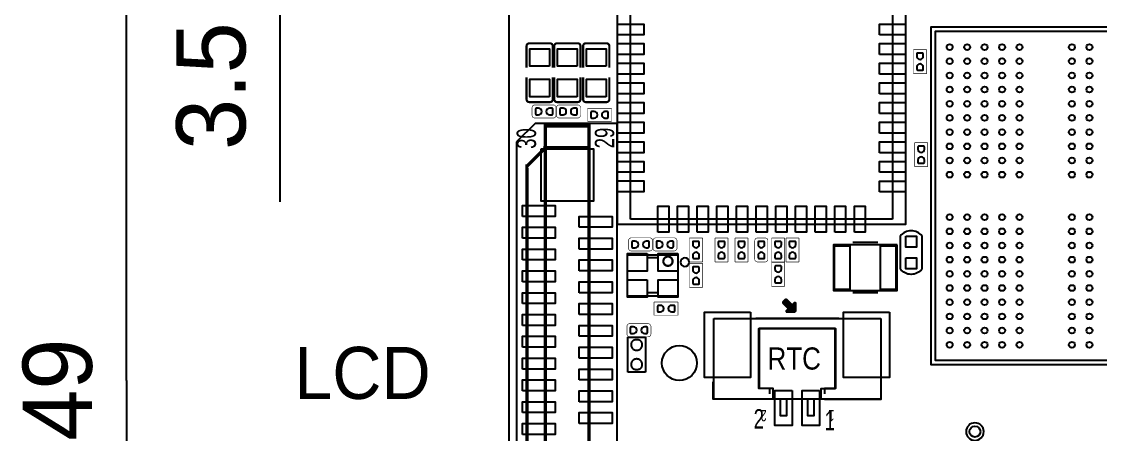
# Model space of a CAD drawing. Extents: x -19 to 125, y -16 to 75.
# Drawn here: x -18.96 to 30.46, y 20.8 to 39.73 of the extents above; entities that cross this region are included whole.
import ezdxf

# ---------------------------------------------------------------- set-up
doc = ezdxf.new("R2010")
doc.units = 0
for name, color, linetype in [('BG_LAYOUT-TOP', 52, 'CONTINUOUS'), ('BG_OUTLINE', 1, 'CONTINUOUS'), ('PG_ASSEMBLY_TOP', 111, 'CONTINUOUS'), ('PG_SILKSCREEN_TOP', 141, 'CONTINUOUS'), ('PIN_TOP', 80, 'CONTINUOUS')]:
    doc.layers.add(name, color=color, linetype=linetype)

msp = doc.modelspace()

# ---------------------------------------------------------------- linework, layer by layer
at = {"layer": 'BG_LAYOUT-TOP'}
for points in [[(-14.1478, 23.2664), (-14.1478, 48.289718)], [(-7.112, 31.46425), (-7.112, 48.289718)], [(-14.1478, 23.2664), (-14.1478, -0.710286)]]:
    msp.add_lwpolyline(points, dxfattribs=at)
at = {"layer": 'BG_OUTLINE'}
msp.add_lwpolyline([(55.892979, 51.799693), (5.391302, 51.799693, 0.414215), (3.359302, 49.767693), (3.359302, 10.492003)], format="xyb", dxfattribs=at)
msp.add_lwpolyline([(55.892979, 51.799693), (5.391302, 51.799693, 0.414215), (3.359302, 49.767693), (3.359302, 10.492003, 0.414203), (4.121302, 9.730003), (4.627194, 9.730003), (4.627194, 3.823513), (4.121302, 3.823513, 0.414217), (3.359302, 3.061513), (3.359302, -2.168296, 0.414215), (5.391302, -4.200296), (90.324483, -4.200296, 0.414215), (92.356483, -2.168296), (92.356483, 49.767693, 0.414215), (90.324483, 51.799693)], format="xyb", close=True, dxfattribs=at)
at = {"layer": 'PG_ASSEMBLY_TOP'}
for points in [[(8.344357, 30.420234), (8.344357, 42.922114), (21.542197, 42.922114), (21.542197, 30.420234)], [(3.718916, 34.213698), (3.718916, 13.422274), (3.755492, 13.385698), (4.582516, 12.558674), (8.323936, 12.558674), (8.323936, 35.063074), (4.568292, 35.063074)], [(21.1582, 29.4894), (18.2372, 29.4894), (18.2372, 27.4066), (21.1582, 27.4066)], [(11.106785, 29.042411), (11.106785, 27.142389), (8.80679, 27.142389), (8.80679, 29.042411)], [(15.798597, 22.413519), (15.798597, 21.663508), (16.098596, 21.663508), (16.098596, 22.413519)], [(17.048607, 22.413519), (17.048607, 21.663508), (17.348606, 21.663508), (17.348606, 22.413519)]]:
    msp.add_lwpolyline(points, close=True, dxfattribs=at)
for points in [[(33.208697, 23.988903), (22.708895, 23.988903), (22.708895, 39.488897), (33.208697, 39.488897), (33.208697, 23.988903)], [(21.293303, 29.891888), (21.293303, 28.391688)], [(22.293097, 28.391688), (22.293097, 29.891888)], [(12.748489, 22.413519), (12.748489, 26.113511)], [(12.748489, 26.113511), (20.398511, 26.113511)], [(20.398511, 26.113511), (20.398511, 22.413519)], [(8.820201, 25.2603), (9.620199, 25.2603)], [(8.820201, 23.6601), (8.820201, 25.2603)], [(9.620199, 25.2603), (9.620199, 23.6601)], [(18.308498, 25.663525), (14.838502, 25.663525)], [(14.838502, 25.663525), (14.838502, 22.913518)], [(18.308498, 22.913518), (18.308498, 25.663525)], [(9.620199, 23.6601), (8.820201, 23.6601)], [(15.473502, 22.413519), (15.473502, 22.913518), (14.838502, 22.913518)], [(17.673498, 22.413519), (17.673498, 22.913518), (18.308498, 22.913518)], [(20.398511, 22.413519), (12.748489, 22.413519)]]:
    msp.add_lwpolyline(points, dxfattribs=at)
for points, const_width in [([(4.175811, 38.610489, -0.414448), (4.302811, 38.737489)], 0.1), ([(5.247589, 38.737489, -0.414448), (5.374589, 38.610489)], 0.1), ([(5.445811, 38.610489, -0.414448), (5.572811, 38.737489)], 0.1), ([(6.517589, 38.737489, -0.414448), (6.644589, 38.610489)], 0.1), ([(6.766611, 38.610489, -0.414448), (6.893611, 38.737489)], 0.1), ([(7.838389, 38.737489, -0.414448), (7.965389, 38.610489)], 0.1), ([(4.302811, 36.040111, -0.414448), (4.175811, 36.167111)], 0.1), ([(5.374589, 36.167111, -0.414448), (5.247589, 36.040111)], 0.1), ([(5.572811, 36.040111, -0.414448), (5.445811, 36.167111)], 0.1), ([(6.644589, 36.167111, -0.414448), (6.517589, 36.040111)], 0.1), ([(6.893611, 36.040111, -0.414448), (6.766611, 36.167111)], 0.1), ([(7.965389, 36.167111, -0.414448), (7.838389, 36.040111)], 0.1), ([(4.428363, 35.783901, -0.414175), (4.555363, 35.910901)], 0.0254), ([(5.401462, 35.910901, -0.414135), (5.528462, 35.783901)], 0.0254), ([(5.545963, 35.783901, -0.414214), (5.672963, 35.910901)], 0.0254), ([(6.519062, 35.910901, -0.414253), (6.646062, 35.783901)], 0.0254), ([(4.555363, 35.310699, -0.414253), (4.428363, 35.437699)], 0.0254), ([(5.528462, 35.437699, -0.414214), (5.401462, 35.310699)], 0.0254), ([(5.672963, 35.310699, -0.414135), (5.545963, 35.437699)], 0.0254), ([(6.646062, 35.437699, -0.414175), (6.519062, 35.310699)], 0.0254), ([(8.847963, 29.687901, -0.414214), (8.974963, 29.814901)], 0.0254), ([(9.821062, 29.814901, -0.414253), (9.948062, 29.687901)], 0.0254), ([(9.965563, 29.687901, -0.414175), (10.092563, 29.814901)], 0.0254), ([(10.938662, 29.814901, -0.414135), (11.065662, 29.687901)], 0.0254), ([(14.630019, 29.683862, -0.414135), (14.757019, 29.810862)], 0.0254), ([(15.103221, 29.810862, -0.414214), (15.230221, 29.683862)], 0.0254), ([(8.974963, 29.214699, -0.414135), (8.847963, 29.341699)], 0.0254), ([(9.948062, 29.341699, -0.414175), (9.821062, 29.214699)], 0.0254), ([(10.092563, 29.214699, -0.414253), (9.965563, 29.341699)], 0.0254), ([(11.065662, 29.341699, -0.414214), (10.938662, 29.214699)], 0.0254), ([(10.865231, 28.742411, 1.000006), (10.440949, 28.742386, 0.999994), (10.865231, 28.742411)], 0.1), ([(14.757019, 28.710763, -0.414175), (14.630019, 28.837763)], 0.0254), ([(15.230221, 28.837763, -0.414253), (15.103221, 28.710763)], 0.0254), ([(8.771763, 25.750901, -0.414175), (8.898763, 25.877901)], 0.0254), ([(9.744862, 25.877901, -0.414135), (9.871862, 25.750901)], 0.0254), ([(8.898763, 25.277699, -0.414253), (8.771763, 25.404699)], 0.0254), ([(9.871862, 25.404699, -0.414214), (9.744862, 25.277699)], 0.0254)]:
    msp.add_lwpolyline(points, format="xyb", dxfattribs=dict(at, const_width=const_width))
for points, const_width in [([(4.175811, 38.610489), (4.175811, 37.617908)], 0.1), ([(4.302811, 38.737489), (5.247589, 38.737489)], 0.1), ([(5.374589, 38.610489), (5.374589, 37.617908)], 0.1), ([(5.445811, 38.610489), (5.445811, 37.617908)], 0.1), ([(5.572811, 38.737489), (6.517589, 38.737489)], 0.1), ([(6.644589, 38.610489), (6.644589, 37.617908)], 0.1), ([(6.766611, 38.610489), (6.766611, 37.617908)], 0.1), ([(6.893611, 38.737489), (7.838389, 38.737489)], 0.1), ([(7.965389, 38.610489), (7.965389, 37.617908)], 0.1), ([(21.899601, 37.34689), (21.899601, 38.44671)], 0.0254), ([(21.899601, 38.44671), (22.499599, 38.44671)], 0.0254), ([(22.499599, 38.44671), (22.499599, 37.34689)], 0.0254), ([(4.175811, 36.167111), (4.175811, 37.176507)], 0.1), ([(5.374589, 36.167111), (5.374589, 37.176507)], 0.1), ([(5.445811, 36.167111), (5.445811, 37.176507)], 0.1), ([(6.644589, 36.167111), (6.644589, 37.176507)], 0.1), ([(6.766611, 36.167111), (6.766611, 37.176507)], 0.1), ([(7.965389, 36.167111), (7.965389, 37.176507)], 0.1), ([(22.499599, 37.34689), (21.899601, 37.34689)], 0.0254), ([(5.247589, 36.040111), (4.302811, 36.040111)], 0.1), ([(6.517589, 36.040111), (5.572811, 36.040111)], 0.1), ([(7.838389, 36.040111), (6.893611, 36.040111)], 0.1), ([(4.428363, 35.437699), (4.428363, 35.783901)], 0.0254), ([(4.555363, 35.910901), (5.401462, 35.910901)], 0.0254), ([(5.528462, 35.783901), (5.528462, 35.437699)], 0.0254), ([(5.545963, 35.437699), (5.545963, 35.783901)], 0.0254), ([(5.672963, 35.910901), (6.519062, 35.910901)], 0.0254), ([(6.646062, 35.783901), (6.646062, 35.437699)], 0.0254), ([(6.96849, 35.158401), (6.96849, 35.758399)], 0.0254), ([(6.96849, 35.758399), (8.06831, 35.758399)], 0.0254), ([(8.06831, 35.758399), (8.06831, 35.158401)], 0.0254), ([(5.401462, 35.310699), (4.555363, 35.310699)], 0.0254), ([(6.519062, 35.310699), (5.672963, 35.310699)], 0.0254), ([(8.06831, 35.158401), (6.96849, 35.158401)], 0.0254), ([(5.041494, 34.94979), (5.041494, 12.64986)], 0.1524), ([(7.04149, 12.64986), (7.04149, 34.94979), (5.075276, 34.94979), (5.075276, 34.910674)], 0.1524), ([(21.950401, 33.07969), (21.950401, 34.17951)], 0.0254), ([(21.950401, 34.17951), (22.550399, 34.17951)], 0.0254), ([(22.550399, 34.17951), (22.550399, 33.07969)], 0.0254), ([(7.041236, 33.948014), (7.041236, 33.949792), (5.027016, 33.949792), (5.027016, 33.940394), (4.196436, 33.109814), (4.19161, 33.109814), (4.196436, 15.936874)], 0.1524), ([(22.550399, 33.07969), (21.950401, 33.07969)], 0.0254), ([(8.847963, 29.341699), (8.847963, 29.687901)], 0.0254), ([(8.974963, 29.814901), (9.821062, 29.814901)], 0.0254), ([(9.948062, 29.687901), (9.948062, 29.341699)], 0.0254), ([(9.965563, 29.341699), (9.965563, 29.687901)], 0.0254), ([(10.092563, 29.814901), (10.938662, 29.814901)], 0.0254), ([(11.065662, 29.687901), (11.065662, 29.341699)], 0.0254), ([(11.638001, 28.71089), (11.638001, 29.81071)], 0.0254), ([(11.638001, 29.81071), (12.237999, 29.81071)], 0.0254), ([(12.237999, 29.81071), (12.237999, 28.71089)], 0.0254), ([(12.806401, 28.71089), (12.806401, 29.81071)], 0.0254), ([(12.806401, 29.81071), (13.406399, 29.81071)], 0.0254), ([(13.406399, 29.81071), (13.406399, 28.71089)], 0.0254), ([(13.720801, 28.71089), (13.720801, 29.81071)], 0.0254), ([(13.720801, 29.81071), (14.320799, 29.81071)], 0.0254), ([(14.320799, 29.81071), (14.320799, 28.71089)], 0.0254), ([(14.630019, 28.837763), (14.630019, 29.683862)], 0.0254), ([(14.757019, 29.810862), (15.103221, 29.810862)], 0.0254), ([(15.230221, 29.683862), (15.230221, 28.837763)], 0.0254), ([(15.397201, 28.71089), (15.397201, 29.81071)], 0.0254), ([(15.397201, 29.81071), (15.997199, 29.81071)], 0.0254), ([(15.997199, 29.81071), (15.997199, 28.71089)], 0.0254), ([(16.057601, 28.71089), (16.057601, 29.81071)], 0.0254), ([(16.057601, 29.81071), (16.657599, 29.81071)], 0.0254), ([(16.657599, 29.81071), (16.657599, 28.71089)], 0.0254), ([(9.821062, 29.214699), (8.974963, 29.214699)], 0.0254), ([(10.938662, 29.214699), (10.092563, 29.214699)], 0.0254), ([(12.237999, 28.71089), (11.638001, 28.71089)], 0.0254), ([(13.406399, 28.71089), (12.806401, 28.71089)], 0.0254), ([(14.320799, 28.71089), (13.720801, 28.71089)], 0.0254), ([(15.103221, 28.710763), (14.757019, 28.710763)], 0.0254), ([(15.997199, 28.71089), (15.397201, 28.71089)], 0.0254), ([(15.397201, 27.59329), (15.397201, 28.69311)], 0.0254), ([(15.397201, 28.69311), (15.997199, 28.69311)], 0.0254), ([(15.997199, 28.69311), (15.997199, 27.59329)], 0.0254), ([(16.657599, 28.71089), (16.057601, 28.71089)], 0.0254), ([(11.638001, 27.54249), (11.638001, 28.64231)], 0.0254), ([(11.638001, 28.64231), (12.237999, 28.64231)], 0.0254), ([(12.237999, 28.64231), (12.237999, 27.54249)], 0.0254), ([(12.237999, 27.54249), (11.638001, 27.54249)], 0.0254), ([(15.997199, 27.59329), (15.397201, 27.59329)], 0.0254), ([(10.01649, 26.868399), (11.11631, 26.868399)], 0.0254), ([(10.01649, 26.268401), (10.01649, 26.868399)], 0.0254), ([(11.11631, 26.868399), (11.11631, 26.268401)], 0.0254), ([(15.919907, 26.854912), (15.990697, 26.925626)], 0.127), ([(16.344189, 26.430732), (15.919907, 26.854912)], 0.127), ([(15.990697, 26.925626), (16.061411, 26.996314)], 0.127), ([(16.485591, 26.430732), (15.990697, 26.925626)], 0.127), ([(16.061411, 26.996314), (16.485591, 26.572108)], 0.127), ([(16.485591, 26.854912), (16.061411, 26.430732)], 0.127), ([(16.485591, 26.430732), (16.485591, 26.854912)], 0.127), ([(11.11631, 26.268401), (10.01649, 26.268401)], 0.0254), ([(16.061411, 26.430732), (16.485591, 26.430732)], 0.127), ([(16.485591, 26.430732), (16.344189, 26.430732)], 0.127), ([(16.485591, 26.572108), (16.485591, 26.430732)], 0.127), ([(8.771763, 25.404699), (8.771763, 25.750901)], 0.0254), ([(8.898763, 25.877901), (9.744862, 25.877901)], 0.0254), ([(9.871862, 25.750901), (9.871862, 25.404699)], 0.0254), ([(9.744862, 25.277699), (8.898763, 25.277699)], 0.0254)]:
    msp.add_lwpolyline(points, dxfattribs=dict(at, const_width=const_width))
for points in [[(22.293097, 29.891888, 0.503931), (21.293303, 29.891888)], [(22.293097, 28.391688, -0.504929), (21.293303, 28.391688)], [(25.117323, 20.9296, 1), (24.311077, 20.9296, 1), (25.117323, 20.9296)]]:
    msp.add_lwpolyline(points, format="xyb", dxfattribs=at)
at = {"layer": 'PG_SILKSCREEN_TOP'}
for points in [[(20.942757, 42.670654), (20.942757, 30.671694)], [(8.943797, 30.671694), (8.943797, 41.771494)], [(33.008799, 24.189004), (22.908793, 24.189004), (22.908793, 39.288796), (33.008799, 39.288796), (33.008799, 24.189004)], [(20.942757, 30.671694), (8.943797, 30.671694)], [(20.269505, 29.59801), (19.128689, 29.59801)], [(10.1568, 28.8925), (9.7568, 28.8925)], [(10.1568, 27.2923), (9.7568, 27.2923)], [(20.269505, 27.29799), (19.128689, 27.29799)], [(16.485591, 26.430732), (16.485591, 26.854912), (16.061411, 26.430732), (16.485591, 26.430732), (15.990697, 26.925626), (16.061411, 26.996314), (16.485591, 26.572108), (16.485591, 26.430732), (16.344189, 26.430732), (15.919907, 26.854912), (15.990697, 26.925626)], [(18.473496, 26.113511), (14.673504, 26.113511)], [(15.32349, 22.663531), (15.32349, 22.913518), (14.823491, 22.913518), (14.823491, 25.663525), (18.323509, 25.663525), (18.323509, 22.913518), (17.82351, 22.913518), (17.82351, 22.663531)], [(15.32349, 22.413519), (12.723495, 22.413519), (12.723495, 23.213517)], [(17.82351, 22.413519), (20.423505, 22.413519), (20.423505, 23.213517)]]:
    msp.add_lwpolyline(points, dxfattribs=at)
at = {"layer": 'PG_SILKSCREEN_TOP', "const_width": 0.1524}
for points in [[(7.04149, 34.136736), (7.04149, 34.94979), (5.041494, 34.94979), (5.041494, 34.137498)], [(4.654906, 33.568284), (4.196436, 33.109814), (4.19161, 33.109814), (4.192118, 31.673698)]]:
    msp.add_lwpolyline(points, dxfattribs=at)
at = {"layer": 'PG_SILKSCREEN_TOP'}
msp.add_lwpolyline([(11.629949, 28.702, 1), (11.230051, 28.702, 1), (11.629949, 28.702)], format="xyb", dxfattribs=at)
at = {"layer": 'PIN_TOP'}
for points in [[(8.344332, 39.120978), (8.344332, 39.621384), (9.543237, 39.621384), (9.543237, 39.120978)], [(20.343292, 39.120978), (20.343292, 39.621384), (21.542197, 39.621384), (21.542197, 39.120978)], [(8.344332, 38.221818), (8.344332, 38.722224), (9.543237, 38.722224), (9.543237, 38.221818)], [(20.343292, 38.221818), (20.343292, 38.722224), (21.542197, 38.722224), (21.542197, 38.221818)], [(5.225199, 37.688799), (4.325201, 37.688799), (4.325201, 38.488798), (5.225199, 38.488798)], [(6.495199, 37.688799), (5.595201, 37.688799), (5.595201, 38.488798), (6.495199, 38.488798)], [(7.815999, 37.688799), (6.916001, 37.688799), (6.916001, 38.488798), (7.815999, 38.488798)], [(8.344332, 37.322658), (8.344332, 37.823064), (9.543237, 37.823064), (9.543237, 37.322658)], [(20.343292, 37.320118), (20.343292, 37.820524), (21.542197, 37.820524), (21.542197, 37.320118)], [(5.225199, 36.288802), (4.325201, 36.288802), (4.325201, 37.088801), (5.225199, 37.088801)], [(6.495199, 36.288802), (5.595201, 36.288802), (5.595201, 37.088801), (6.495199, 37.088801)], [(7.815999, 36.288802), (6.916001, 36.288802), (6.916001, 37.088801), (7.815999, 37.088801)], [(8.344332, 36.420958), (8.344332, 36.921364), (9.543237, 36.921364), (9.543237, 36.420958)], [(20.343292, 36.420958), (20.343292, 36.921364), (21.542197, 36.921364), (21.542197, 36.420958)], [(8.344332, 35.521798), (8.344332, 36.022204), (9.543237, 36.022204), (9.543237, 35.521798)], [(20.343292, 35.521798), (20.343292, 36.022204), (21.542197, 36.022204), (21.542197, 35.521798)], [(8.344332, 34.622638), (8.344332, 35.123044), (9.543237, 35.123044), (9.543237, 34.622638)], [(20.343292, 34.620098), (20.343292, 35.120504), (21.542197, 35.120504), (21.542197, 34.620098)], [(8.344332, 33.720938), (8.344332, 34.221344), (9.543237, 34.221344), (9.543237, 33.720938)], [(20.343292, 33.720938), (20.343292, 34.221344), (21.542197, 34.221344), (21.542197, 33.720938)], [(4.841494, 33.899856), (7.241489, 33.899856), (7.241489, 31.499861), (4.841494, 31.499861)], [(8.344332, 32.821778), (8.344332, 33.322184), (9.543237, 33.322184), (9.543237, 32.821778)], [(20.343292, 32.821778), (20.343292, 33.322184), (21.542197, 33.322184), (21.542197, 32.821778)], [(8.344332, 31.922618), (8.344332, 32.423024), (9.543237, 32.423024), (9.543237, 31.922618)], [(20.343292, 31.920078), (20.343292, 32.420484), (21.542197, 32.420484), (21.542197, 31.920078)], [(3.991458, 30.799913), (3.991458, 31.29981), (5.491556, 31.29981), (5.491556, 30.799913)], [(10.192182, 30.072228), (10.192182, 31.271134), (10.692587, 31.271134), (10.692587, 30.072228)], [(11.093882, 30.072228), (11.093882, 31.271134), (11.594287, 31.271134), (11.594287, 30.072228)], [(11.993042, 30.072228), (11.993042, 31.271134), (12.493447, 31.271134), (12.493447, 30.072228)], [(12.892202, 30.072228), (12.892202, 31.271134), (13.392607, 31.271134), (13.392607, 30.072228)], [(13.793902, 30.072228), (13.793902, 31.271134), (14.294307, 31.271134), (14.294307, 30.072228)], [(14.693062, 30.072228), (14.693062, 31.271134), (15.193467, 31.271134), (15.193467, 30.072228)], [(15.592222, 30.072228), (15.592222, 31.271134), (16.092627, 31.271134), (16.092627, 30.072228)], [(16.493922, 30.072228), (16.493922, 31.271134), (16.994327, 31.271134), (16.994327, 30.072228)], [(17.393082, 30.072228), (17.393082, 31.271134), (17.893487, 31.271134), (17.893487, 30.072228)], [(18.292242, 30.072228), (18.292242, 31.271134), (18.792647, 31.271134), (18.792647, 30.072228)], [(19.193942, 30.072228), (19.193942, 31.271134), (19.694347, 31.271134), (19.694347, 30.072228)], [(6.591402, 30.300041), (6.591402, 30.799938), (8.0915, 30.799938), (8.0915, 30.300041)], [(3.991458, 29.799915), (3.991458, 30.299812), (5.491556, 30.299812), (5.491556, 29.799915)], [(6.591402, 29.299789), (6.591402, 29.799686), (8.0915, 29.799686), (8.0915, 29.299789)], [(21.543251, 29.891749), (22.043149, 29.891749), (22.043149, 29.391851), (21.543251, 29.391851)], [(3.991458, 28.799917), (3.991458, 29.299814), (5.491556, 29.299814), (5.491556, 28.799917)], [(18.985484, 29.447503), (18.985484, 27.448497), (18.284495, 27.448497), (18.284495, 29.447503)], [(21.085505, 29.447503), (21.085505, 27.448497), (20.384516, 27.448497), (20.384516, 29.447503)], [(6.591402, 28.300045), (6.591402, 28.799942), (8.0915, 28.799942), (8.0915, 28.300045)], [(9.706902, 29.093109), (9.706902, 28.293111), (8.806904, 28.293111), (8.806904, 29.093109)], [(11.106696, 29.093109), (11.106696, 28.293111), (10.206698, 28.293111), (10.206698, 29.093109)], [(21.543251, 28.891954), (22.043149, 28.891954), (22.043149, 28.392056), (21.543251, 28.392056)], [(3.991458, 27.799919), (3.991458, 28.299816), (5.491556, 28.299816), (5.491556, 27.799919)], [(6.591402, 27.299793), (6.591402, 27.79969), (8.0915, 27.79969), (8.0915, 27.299793)], [(9.706902, 27.891689), (9.706902, 27.091691), (8.806904, 27.091691), (8.806904, 27.891689)], [(11.106696, 27.891689), (11.106696, 27.091691), (10.206698, 27.091691), (10.206698, 27.891689)], [(3.991458, 26.799921), (3.991458, 27.299818), (5.491556, 27.299818), (5.491556, 26.799921)], [(6.591402, 26.300049), (6.591402, 26.799946), (8.0915, 26.799946), (8.0915, 26.300049)], [(3.991458, 25.799923), (3.991458, 26.29982), (5.491556, 26.29982), (5.491556, 25.799923)], [(14.428559, 26.413511), (14.428559, 23.413517), (12.328462, 23.413517), (12.328462, 26.413511)], [(20.798549, 26.413511), (20.798549, 23.413517), (18.698451, 23.413517), (18.698451, 26.413511)], [(6.591402, 25.299797), (6.591402, 25.799694), (8.0915, 25.799694), (8.0915, 25.299797)], [(3.991458, 24.799925), (3.991458, 25.299822), (5.491556, 25.299822), (5.491556, 24.799925)], [(6.591402, 24.299799), (6.591402, 24.799696), (8.0915, 24.799696), (8.0915, 24.299799)], [(8.966505, 24.942749), (8.965209, 24.918645), (8.966505, 24.894743), (8.969502, 24.870943), (8.974811, 24.847245), (8.982507, 24.824461), (8.991905, 24.802338), (9.003309, 24.781256), (9.016492, 24.761139), (9.031707, 24.742343), (9.048191, 24.724843), (9.066505, 24.709145), (9.086088, 24.69515), (9.108897, 24.683745), (9.132799, 24.674551), (9.157487, 24.667743), (9.182608, 24.662841), (9.208008, 24.660657), (9.233408, 24.660657), (9.258808, 24.662841), (9.284005, 24.667743), (9.308592, 24.674551), (9.332493, 24.683745), (9.355303, 24.69515), (9.375089, 24.708637), (9.393707, 24.723852), (9.4107, 24.740845), (9.425889, 24.759641), (9.439402, 24.779453), (9.450807, 24.800839), (9.460205, 24.822937), (9.467291, 24.845747), (9.472193, 24.869343), (9.474708, 24.893245), (9.474987, 24.917349), (9.475191, 24.939244), (9.472905, 24.960859), (9.468612, 24.982145), (9.462008, 25.002744), (9.453093, 25.022861), (9.442399, 25.041657), (9.429699, 25.059157), (9.415297, 25.075363), (9.398991, 25.090145), (9.38149, 25.102845), (9.362694, 25.113742), (9.342907, 25.122657), (9.322105, 25.129439), (9.300693, 25.133859), (9.279103, 25.136043), (9.162491, 25.136043), (9.141206, 25.134062), (9.120099, 25.129439), (9.099601, 25.122861), (9.079992, 25.11425), (9.061196, 25.103557), (9.043695, 25.091161), (9.027693, 25.076937), (9.01319, 25.060961), (9.00049, 25.043638), (8.989593, 25.025045), (8.980399, 25.005538), (8.973591, 24.985243), (8.968994, 24.964161)], [(3.991458, 23.799927), (3.991458, 24.299824), (5.491556, 24.299824), (5.491556, 23.799927)], [(9.473895, 23.977651), (9.475191, 24.001755), (9.473895, 24.025657), (9.470898, 24.049457), (9.465589, 24.073155), (9.457893, 24.095939), (9.448495, 24.118062), (9.437091, 24.139144), (9.423908, 24.159261), (9.408693, 24.178057), (9.392209, 24.195557), (9.373895, 24.211255), (9.354312, 24.22525), (9.331503, 24.236655), (9.307601, 24.245849), (9.282913, 24.252657), (9.257792, 24.257559), (9.232392, 24.259743), (9.206992, 24.259743), (9.181592, 24.257559), (9.156395, 24.252657), (9.131808, 24.245849), (9.107907, 24.236655), (9.085097, 24.22525), (9.065311, 24.211763), (9.046693, 24.196548), (9.0297, 24.179555), (9.014511, 24.160759), (9.000998, 24.140947), (8.989593, 24.119561), (8.980195, 24.097463), (8.973109, 24.074653), (8.968207, 24.051057), (8.965692, 24.027155), (8.965413, 24.003051), (8.965209, 23.981156), (8.967495, 23.959541), (8.971788, 23.938255), (8.978392, 23.917656), (8.987307, 23.897539), (8.998001, 23.878743), (9.010701, 23.861243), (9.025103, 23.845037), (9.041409, 23.830255), (9.05891, 23.817555), (9.077706, 23.806658), (9.097493, 23.797743), (9.118295, 23.790961), (9.139707, 23.786541), (9.161297, 23.784357), (9.277909, 23.784357), (9.299194, 23.786338), (9.320301, 23.790961), (9.340799, 23.797539), (9.360408, 23.80615), (9.379204, 23.816843), (9.396705, 23.829239), (9.412707, 23.843463), (9.42721, 23.859439), (9.43991, 23.876762), (9.450807, 23.895355), (9.460001, 23.914862), (9.466809, 23.935157), (9.471406, 23.956239)], [(6.591402, 23.299801), (6.591402, 23.799698), (8.0915, 23.799698), (8.0915, 23.299801)], [(3.991458, 22.799929), (3.991458, 23.299826), (5.491556, 23.299826), (5.491556, 22.799929)], [(6.591402, 22.299803), (6.591402, 22.7997), (8.0915, 22.7997), (8.0915, 22.299803)], [(16.348659, 22.81362), (16.348659, 21.21342), (15.548559, 21.21342), (15.548559, 22.81362)], [(17.598542, 22.81362), (17.598542, 21.21342), (16.798442, 21.21342), (16.798442, 22.81362)], [(3.991458, 21.799931), (3.991458, 22.299828), (5.491556, 22.299828), (5.491556, 21.799931)], [(6.591402, 21.299805), (6.591402, 21.799702), (8.0915, 21.799702), (8.0915, 21.299805)], [(3.991458, 20.799933), (3.991458, 21.29983), (5.491556, 21.29983), (5.491556, 20.799933)]]:
    msp.add_lwpolyline(points, close=True, dxfattribs=at)
for points in [[(22.349689, 38.146812), (22.349689, 38.248412, 0.376179), (22.3012, 38.290906), (22.0853, 38.290906, 0.366154), (22.049511, 38.248412), (22.049511, 38.146812, 0.999013)], [(22.049511, 37.646788), (22.049511, 37.545188, 0.376179), (22.098, 37.502694), (22.3139, 37.502694, 0.366154), (22.349689, 37.545188), (22.349689, 37.646788, 0.999013)], [(4.728261, 35.76099), (4.626661, 35.76099, 0.376179), (4.584167, 35.712502), (4.584167, 35.496602, 0.366154), (4.626661, 35.460813), (4.728261, 35.460813, 0.999013)], [(5.228285, 35.460813), (5.329885, 35.460813, 0.376179), (5.372379, 35.509302), (5.372379, 35.725202, 0.366154), (5.329885, 35.76099), (5.228285, 35.76099, 0.999013)], [(5.84614, 35.760787), (5.74454, 35.760787, 0.376179), (5.702046, 35.712298), (5.702046, 35.496398, 0.366154), (5.74454, 35.46061), (5.84614, 35.46061, 0.999013)], [(6.346165, 35.46061), (6.447765, 35.46061, 0.376179), (6.490259, 35.509098), (6.490259, 35.724998, 0.366154), (6.447765, 35.760787), (6.346165, 35.760787, 0.999013)], [(7.268388, 35.608489), (7.166788, 35.608489, 0.376179), (7.124294, 35.56), (7.124294, 35.3441, 0.366154), (7.166788, 35.308311), (7.268388, 35.308311, 0.999013)], [(7.768412, 35.308311), (7.870012, 35.308311, 0.376179), (7.912506, 35.3568), (7.912506, 35.5727, 0.366154), (7.870012, 35.608489), (7.768412, 35.608489, 0.999013)], [(22.400489, 33.879612), (22.400489, 33.981212, 0.376179), (22.352, 34.023706), (22.1361, 34.023706, 0.366154), (22.100311, 33.981212), (22.100311, 33.879612, 0.999013)], [(22.100311, 33.379588), (22.100311, 33.277988, 0.376179), (22.1488, 33.235494), (22.3647, 33.235494, 0.366154), (22.400489, 33.277988), (22.400489, 33.379588, 0.999013)], [(9.14814, 29.664787), (9.04654, 29.664787, 0.376179), (9.004046, 29.616298), (9.004046, 29.400398, 0.366154), (9.04654, 29.36461), (9.14814, 29.36461, 0.999013)], [(9.648165, 29.36461), (9.749765, 29.36461, 0.376179), (9.792259, 29.413098), (9.792259, 29.628998, 0.366154), (9.749765, 29.664787), (9.648165, 29.664787, 0.999013)], [(10.265461, 29.66499), (10.163861, 29.66499, 0.376179), (10.121367, 29.616502), (10.121367, 29.400602, 0.366154), (10.163861, 29.364813), (10.265461, 29.364813, 0.999013)], [(10.765485, 29.364813), (10.867085, 29.364813, 0.376179), (10.909579, 29.413302), (10.909579, 29.629202, 0.366154), (10.867085, 29.66499), (10.765485, 29.66499, 0.999013)], [(12.088089, 29.510812), (12.088089, 29.612412, 0.376179), (12.0396, 29.654906), (11.8237, 29.654906, 0.366154), (11.787911, 29.612412), (11.787911, 29.510812, 0.999013)], [(13.256489, 29.510812), (13.256489, 29.612412, 0.376179), (13.208, 29.654906), (12.9921, 29.654906, 0.366154), (12.956311, 29.612412), (12.956311, 29.510812, 0.999013)], [(14.170889, 29.510812), (14.170889, 29.612412, 0.376179), (14.1224, 29.654906), (13.9065, 29.654906, 0.366154), (13.870711, 29.612412), (13.870711, 29.510812, 0.999013)], [(15.080107, 29.510685), (15.080107, 29.612285, 0.376179), (15.031618, 29.654779), (14.815718, 29.654779, 0.366154), (14.77993, 29.612285), (14.77993, 29.510685, 0.999013)], [(15.847289, 29.510812), (15.847289, 29.612412, 0.376179), (15.7988, 29.654906), (15.5829, 29.654906, 0.366154), (15.547111, 29.612412), (15.547111, 29.510812, 0.999013)], [(16.507689, 29.510812), (16.507689, 29.612412, 0.376179), (16.4592, 29.654906), (16.2433, 29.654906, 0.366154), (16.207511, 29.612412), (16.207511, 29.510812, 0.999013)], [(11.787911, 29.010788), (11.787911, 28.909188, 0.376179), (11.8364, 28.866694), (12.0523, 28.866694, 0.366154), (12.088089, 28.909188), (12.088089, 29.010788, 0.999013)], [(12.956311, 29.010788), (12.956311, 28.909188, 0.376179), (13.0048, 28.866694), (13.2207, 28.866694, 0.366154), (13.256489, 28.909188), (13.256489, 29.010788, 0.999013)], [(13.870711, 29.010788), (13.870711, 28.909188, 0.376179), (13.9192, 28.866694), (14.1351, 28.866694, 0.366154), (14.170889, 28.909188), (14.170889, 29.010788, 0.999013)], [(14.77993, 29.010661), (14.77993, 28.909061, 0.376179), (14.828418, 28.866567), (15.044318, 28.866567, 0.366154), (15.080107, 28.909061), (15.080107, 29.010661, 0.999013)], [(15.547111, 29.010788), (15.547111, 28.909188, 0.376179), (15.5956, 28.866694), (15.8115, 28.866694, 0.366154), (15.847289, 28.909188), (15.847289, 29.010788, 0.999013)], [(16.207511, 29.010788), (16.207511, 28.909188, 0.376179), (16.256, 28.866694), (16.4719, 28.866694, 0.366154), (16.507689, 28.909188), (16.507689, 29.010788, 0.999013)], [(12.088089, 28.342412), (12.088089, 28.444012, 0.376179), (12.0396, 28.486506), (11.8237, 28.486506, 0.366154), (11.787911, 28.444012), (11.787911, 28.342412, 0.999013)], [(15.847289, 28.393212), (15.847289, 28.494812, 0.376179), (15.7988, 28.537306), (15.5829, 28.537306, 0.366154), (15.547111, 28.494812), (15.547111, 28.393212, 0.999013)], [(11.787911, 27.842388), (11.787911, 27.740788, 0.376179), (11.8364, 27.698294), (12.0523, 27.698294, 0.366154), (12.088089, 27.740788), (12.088089, 27.842388, 0.999013)], [(15.547111, 27.893188), (15.547111, 27.791588, 0.376179), (15.5956, 27.749094), (15.8115, 27.749094, 0.366154), (15.847289, 27.791588), (15.847289, 27.893188, 0.999013)], [(10.316388, 26.718489), (10.214788, 26.718489, 0.376179), (10.172294, 26.67), (10.172294, 26.4541, 0.366154), (10.214788, 26.418311), (10.316388, 26.418311, 0.999013)], [(10.816412, 26.418311), (10.918012, 26.418311, 0.376179), (10.960506, 26.4668), (10.960506, 26.6827, 0.366154), (10.918012, 26.718489), (10.816412, 26.718489, 0.999013)], [(9.071661, 25.72799), (8.970061, 25.72799, 0.376179), (8.927567, 25.679502), (8.927567, 25.463602, 0.366154), (8.970061, 25.427813), (9.071661, 25.427813, 0.999013)], [(9.571685, 25.427813), (9.673285, 25.427813, 0.376179), (9.715779, 25.476302), (9.715779, 25.692202, 0.366154), (9.673285, 25.72799), (9.571685, 25.72799, 0.999013)]]:
    msp.add_lwpolyline(points, format="xyb", close=True, dxfattribs=at)
for centre, radius in [((23.558805, 38.563906), 0.135001), ((24.358905, 38.563906), 0.135001), ((25.1587, 38.563906), 0.135001), ((25.9588, 38.563906), 0.135001), ((26.7589, 38.563906), 0.135001), ((29.158692, 38.563906), 0.135001), ((29.958792, 38.563906), 0.135001), ((23.558805, 37.913894), 0.135001), ((24.358905, 37.913894), 0.135001), ((25.1587, 37.913894), 0.135001), ((25.9588, 37.913894), 0.135001), ((26.7589, 37.913894), 0.135001), ((29.158692, 37.913894), 0.135001), ((29.958792, 37.913894), 0.135001), ((23.558805, 37.263908), 0.135001), ((24.358905, 37.263908), 0.135001), ((25.1587, 37.263908), 0.135001), ((25.9588, 37.263908), 0.135001), ((26.7589, 37.263908), 0.135001), ((29.158692, 37.263908), 0.135001), ((29.958792, 37.263908), 0.135001), ((23.558805, 36.613897), 0.135001), ((24.358905, 36.613897), 0.135001), ((25.1587, 36.613897), 0.135001), ((25.9588, 36.613897), 0.135001), ((26.7589, 36.613897), 0.135001), ((29.158692, 36.613897), 0.135001), ((29.958792, 36.613897), 0.135001), ((23.558805, 35.963911), 0.135001), ((24.358905, 35.963911), 0.135001), ((25.1587, 35.963911), 0.135001), ((25.9588, 35.963911), 0.135001), ((26.7589, 35.963911), 0.135001), ((29.158692, 35.963911), 0.135001), ((29.958792, 35.963911), 0.135001), ((23.558805, 35.313899), 0.135001), ((24.358905, 35.313899), 0.135001), ((25.1587, 35.313899), 0.135001), ((25.9588, 35.313899), 0.135001), ((26.7589, 35.313899), 0.135001), ((29.158692, 35.313899), 0.135001), ((29.958792, 35.313899), 0.135001), ((23.558805, 34.66399), 0.135001), ((24.358905, 34.66399), 0.135001), ((25.1587, 34.66399), 0.135001), ((25.9588, 34.66399), 0.135001), ((26.7589, 34.66399), 0.135001), ((29.158692, 34.66399), 0.135001), ((29.958792, 34.66399), 0.135001), ((23.558805, 34.014004), 0.135001), ((24.358905, 34.014004), 0.135001), ((25.1587, 34.014004), 0.135001), ((25.9588, 34.014004), 0.135001), ((26.7589, 34.014004), 0.135001), ((29.158692, 34.014004), 0.135001), ((29.958792, 34.014004), 0.135001), ((23.558805, 33.363992), 0.135001), ((24.358905, 33.363992), 0.135001), ((25.1587, 33.363992), 0.135001), ((25.9588, 33.363992), 0.135001), ((26.7589, 33.363992), 0.135001), ((29.158692, 33.363992), 0.135001), ((29.958792, 33.363992), 0.135001), ((23.558805, 32.714006), 0.135001), ((24.358905, 32.714006), 0.135001), ((25.1587, 32.714006), 0.135001), ((25.9588, 32.714006), 0.135001), ((26.7589, 32.714006), 0.135001), ((29.158692, 32.714006), 0.135001), ((29.958792, 32.714006), 0.135001), ((23.558805, 30.763794), 0.135001), ((24.358905, 30.763794), 0.135001), ((25.1587, 30.763794), 0.135001), ((25.9588, 30.763794), 0.135001), ((26.7589, 30.763794), 0.135001), ((29.158692, 30.763794), 0.135001), ((29.958792, 30.763794), 0.135001), ((23.558805, 30.113808), 0.135001), ((24.358905, 30.113808), 0.135001), ((25.1587, 30.113808), 0.135001), ((25.9588, 30.113808), 0.135001), ((26.7589, 30.113808), 0.135001), ((29.158692, 30.113808), 0.135001), ((29.958792, 30.113808), 0.135001), ((23.558805, 29.463797), 0.135001), ((24.358905, 29.463797), 0.135001), ((25.1587, 29.463797), 0.135001), ((25.9588, 29.463797), 0.135001), ((26.7589, 29.463797), 0.135001), ((29.158692, 29.463797), 0.135001), ((29.958792, 29.463797), 0.135001), ((23.558805, 28.813811), 0.135001), ((24.358905, 28.813811), 0.135001), ((25.1587, 28.813811), 0.135001), ((25.9588, 28.813811), 0.135001), ((26.7589, 28.813811), 0.135001), ((29.158692, 28.813811), 0.135001), ((29.958792, 28.813811), 0.135001), ((23.558805, 28.163901), 0.135001), ((24.358905, 28.163901), 0.135001), ((25.1587, 28.163901), 0.135001), ((25.9588, 28.163901), 0.135001), ((26.7589, 28.163901), 0.135001), ((29.158692, 28.163901), 0.135001), ((29.958792, 28.163901), 0.135001), ((23.558805, 27.51389), 0.135001), ((24.358905, 27.51389), 0.135001), ((25.1587, 27.51389), 0.135001), ((25.9588, 27.51389), 0.135001), ((26.7589, 27.51389), 0.135001), ((29.158692, 27.51389), 0.135001), ((29.958792, 27.51389), 0.135001), ((23.558805, 26.863904), 0.135001), ((24.358905, 26.863904), 0.135001), ((25.1587, 26.863904), 0.135001), ((25.9588, 26.863904), 0.135001), ((26.7589, 26.863904), 0.135001), ((29.158692, 26.863904), 0.135001), ((29.958792, 26.863904), 0.135001), ((23.558805, 26.213892), 0.135001), ((24.358905, 26.213892), 0.135001), ((25.1587, 26.213892), 0.135001), ((25.9588, 26.213892), 0.135001), ((26.7589, 26.213892), 0.135001), ((29.158692, 26.213892), 0.135001), ((29.958792, 26.213892), 0.135001), ((23.558805, 25.563906), 0.135001), ((24.358905, 25.563906), 0.135001), ((25.1587, 25.563906), 0.135001), ((25.9588, 25.563906), 0.135001), ((26.7589, 25.563906), 0.135001), ((29.158692, 25.563906), 0.135001), ((29.958792, 25.563906), 0.135001), ((11.178667, 24.075593), 0.8001), ((23.558805, 24.913895), 0.135001), ((24.358905, 24.913895), 0.135001), ((25.1587, 24.913895), 0.135001), ((25.9588, 24.913895), 0.135001), ((26.7589, 24.913895), 0.135001), ((29.158692, 24.913895), 0.135001), ((29.958792, 24.913895), 0.135001), ((24.7142, 20.9296), 0.25005)]:
    msp.add_circle(centre, radius, dxfattribs=at)

# ---------------------------------------------------------------- texts
at = {"layer": 'BG_LAYOUT-TOP', "width": 0.992}
for s, p in [('3.5', (-8.6995, 33.8455)), ('49', (-15.7353, 20.5105))]:
    msp.add_text(s, height=3.175, rotation=90, dxfattribs=at).set_placement(p)
at = {"layer": 'BG_LAYOUT-TOP'}
for s, height, width, p in [('LCD', 2.3876, 0.978723, (-6.4643, 22.4282)), ('RTC', 1.016, 0.875, (15.2146, 23.7744))]:
    msp.add_text(s, height=height, dxfattribs=dict(at, width=width)).set_placement(p)
at = {"layer": 'PG_ASSEMBLY_TOP', "width": 0.7}
for s, p in [('2', (15.173503, 21.91352)), ('1', (18.273497, 21.91352))]:
    msp.add_text(s, height=0.508, rotation=180, dxfattribs=at).set_placement(p)
at = {"layer": 'PG_SILKSCREEN_TOP', "width": 0.714286}
for s, p in [('30', (4.6101, 33.8963)), ('29', (8.1915, 33.9217))]:
    msp.add_text(s, height=0.889, rotation=90, dxfattribs=at).set_placement(p)
for s, p in [('2', (14.5796, 21.0693)), ('1', (17.8308, 20.9931))]:
    msp.add_text(s, height=0.889, dxfattribs=at).set_placement(p)

doc.saveas('drawing.dxf')
